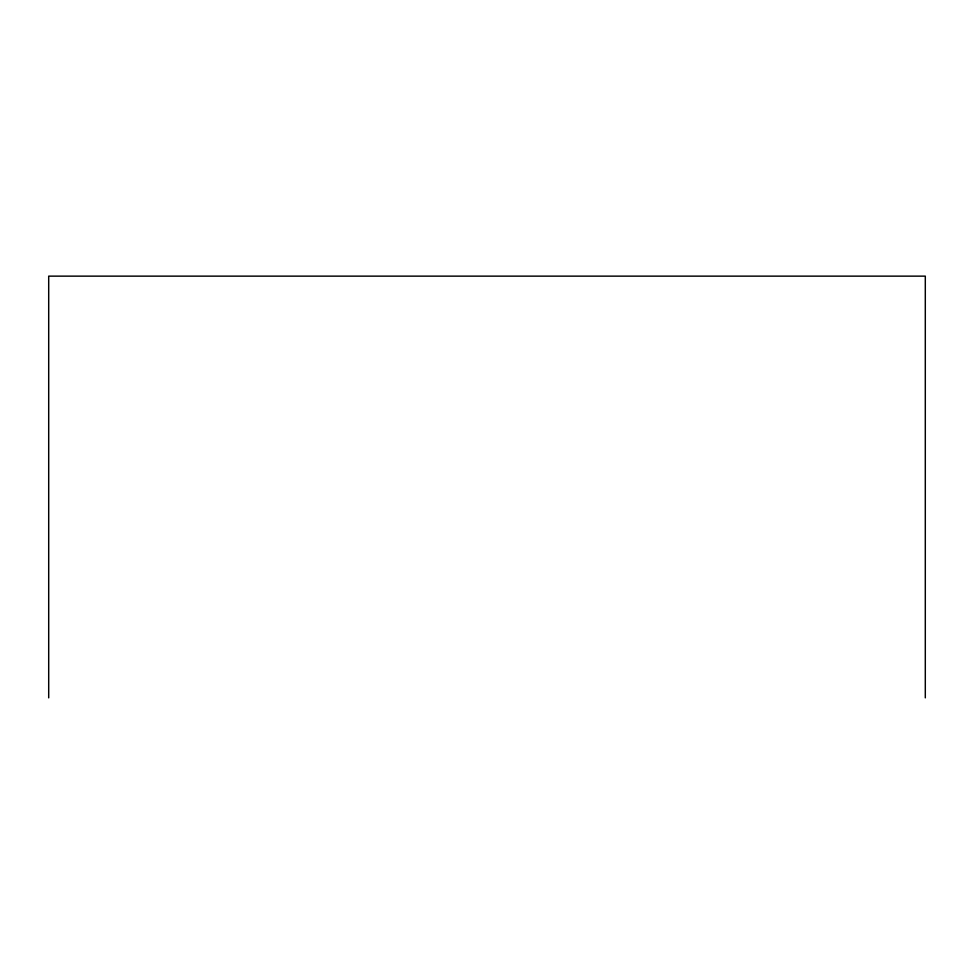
<?xml version="1.0" encoding="UTF-8"?>
<svg xmlns="http://www.w3.org/2000/svg" width="974" height="974" viewBox="0 0 974 974"><rect width="100%" height="100%" fill="white"/><g stroke="black" fill="none" stroke-linecap="round" stroke-linejoin="round"><path stroke-width="1.46" d="M925.3 697.859L925.3 276.141L48.7 276.141L48.7 697.859"/></g></svg>
